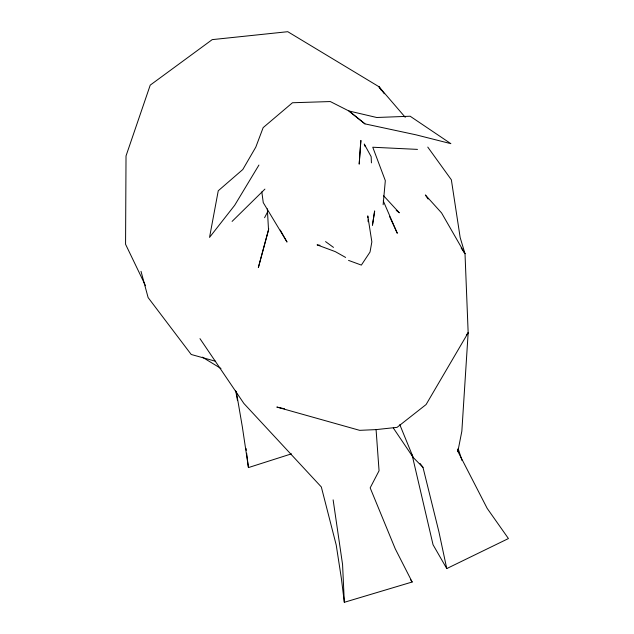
<?xml version="1.0" encoding="UTF-8"?>
<svg xmlns="http://www.w3.org/2000/svg" width="634" height="634" viewBox="0 0 634 634"><rect width="100%" height="100%" fill="white"/><g stroke="black" fill="none" stroke-linecap="round" stroke-linejoin="round"><path stroke-width="0.95" d="M383.142 204.711L385.321 180.642L372.76 147.231L417.489 149.394M412.068 454.776L433.054 544.749L446.756 568.571L508.436 538.551L487.181 508.381L457.875 451.4L461.845 431.223L468.161 332.739L465.015 253.719L460.173 237.568L451.353 179.787L427.776 147.096M372.451 225.149L374.654 210.932L372.499 225.078M268.776 228.819L258.355 267.572L268.531 229.873L267.326 208.855M264.568 217.731L267.722 211.661M258.926 165.062L234.667 205.313L209.537 237.393L218.254 190.771L242.806 169.508L255.803 147.12L263.158 127.624L292.48 102.748L330.298 101.551L348.874 110.966L364.954 123.876L416.07 134.844L450.853 143.656L410.15 116.228L376.707 117.496L348.874 110.966L364.954 123.876M466.323 335.061L468.161 332.739L426.096 404.54L397.066 427.356L376.081 429.614L359.668 430.343L276.828 407.06L284.539 408.811M232.092 221.409L264.917 189.114M236.339 391.852L242.362 426.983L248.441 467.583L291.474 453.849M199.972 338.643L243.892 403.478L321.327 486.96L336.218 545.034L341.425 578.763L344.325 602.3L412.171 582.004L395.22 548.735L370.169 487.863L379.061 470.769L376.081 429.614M320.012 245.295L317.087 244.875L335.267 251.619L345.617 257.436M215.671 361.293L191.214 354.485L148.118 297.576L141.01 271.32M348.549 260.392L361.364 265.091L370.026 252.047L371.857 241.871L367.775 215.885L367.894 217.842M202.373 357.156L220.973 368.505M325.551 241.594L333.484 247.395M396.218 210.369L399.325 212.81L383.625 195.771M393.334 428.021L413.225 457.494L422.981 467.353L438.902 531.768L446.756 568.571M405.253 117.306L378.942 86.707L287.773 31.7L212.216 39.625L150.226 85.13L126.023 155.924L125.564 244.272L145.551 285.752M384.347 93.784L378.942 86.707L381.074 90.02M420.088 463.486L422.981 467.353M410.515 579.635L412.171 582.004M428.109 199.052L425.351 194.971L441.573 212.929L465.015 253.719L461.164 248.013M280.26 230.063L287.02 242.045L263.261 202.634L261.818 191.92M389.522 216.392L397.296 233.272L383.237 200.827M399.785 424.637L413.225 457.494M365.263 146.716L364.241 144.021L371.159 156.677L371.437 162.875M458.105 448.484L462.051 460.561M457.407 449.522L457.875 451.4M235.713 390.909L237.512 400.625M333.127 499.861L342.574 564.553L344.325 602.3M246.032 448.42L246.277 450.338M246.634 453.215L248.441 467.583M368.021 219.8L368.14 221.749M360.603 143.577L359.185 164.143L360.904 140.423L360.603 143.577"/></g></svg>
